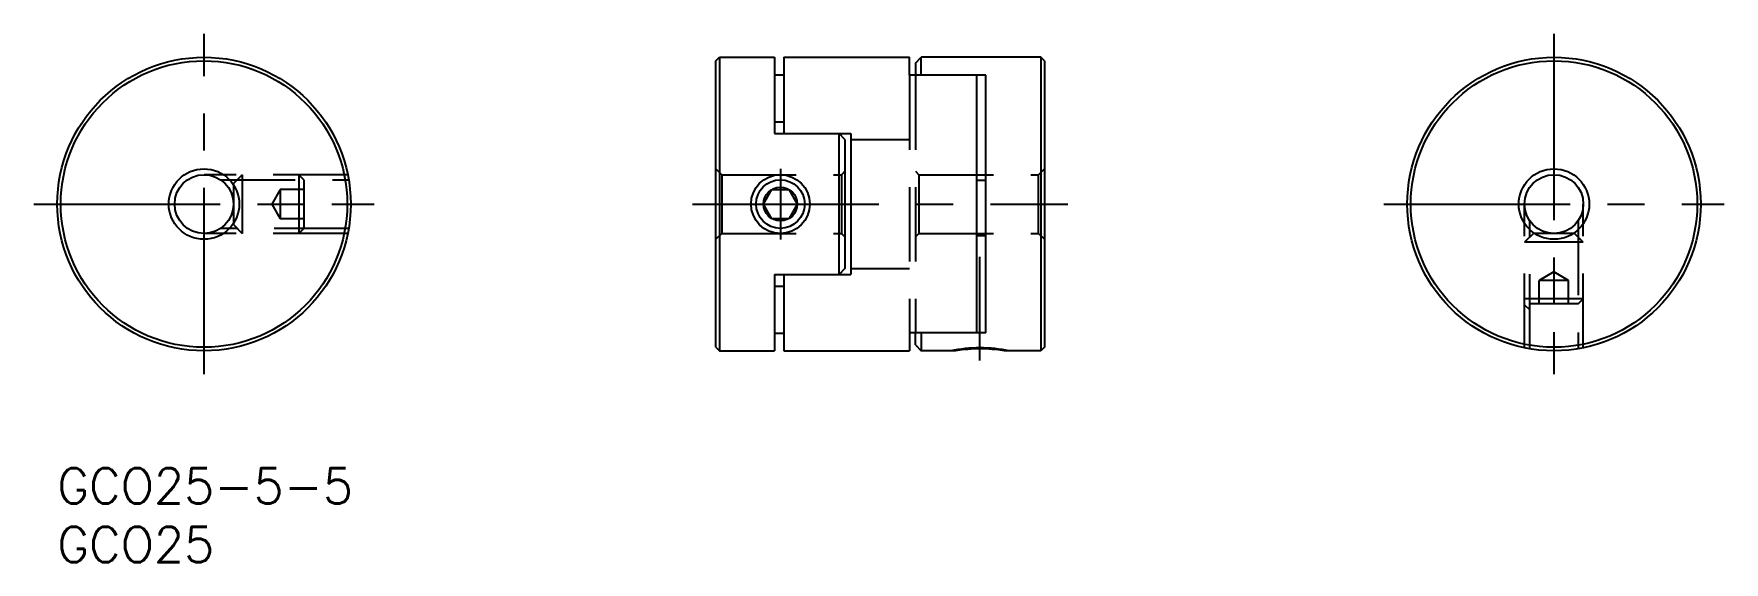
# Model space of a CAD drawing. Extents: x -2 to 142, y -8 to 37.
import ezdxf

# ---------------------------------------------------------------- set-up
doc = ezdxf.new("R2010")
doc.units = 0
doc.header["$LTSCALE"] = 0.5
doc.linetypes.add('CENTER', pattern=[50.8, 31.75, -6.35, 6.35, -6.35])
doc.linetypes.add('DASHED', pattern=[19.05, 12.7, -6.35])
for name, color, linetype in [('MSM_CENTER', 1, 'CENTER'), ('MSM_CONTINUOUS', 7, 'CONTINUOUS'), ('MSM_DASHED', 4, 'DASHED'), ('MSM_NARROW', 5, 'CONTINUOUS'), ('MSM_PART_NUMBER', 7, 'CONTINUOUS')]:
    doc.layers.add(name, color=color, linetype=linetype)
doc.styles.get("Standard").update_dxf_attribs({"font": 'txt.shx', "height": 2, "bigfont": 'bigfont.shx'})

# ---------------------------------------------------------------- blocks, each defined once
blk = doc.blocks.new('*U8')
at = {"layer": 'MSM_PART_NUMBER'}
blk.add_text('GCO25-5-5', height=3, dxfattribs=at).set_placement((0, -3))
blk = doc.blocks.new('*U9')
at = {"layer": 'MSM_PART_NUMBER'}
blk.add_text('GCO25', height=3, dxfattribs=at).set_placement((0, -8))

msp = doc.modelspace()

# ---------------------------------------------------------------- linework, layer by layer
at = {"layer": 'MSM_CENTER'}
for p, q in [((12.5, 8), (12.5, 37)), ((127.5, 37), (127.5, 8)), ((61.6, 25.51), (61.6, 19.49)), ((-2, 22.5), (27, 22.5)), ((54.1, 22.5), (86.1, 22.5)), ((113, 22.5), (142, 22.5)), ((78.6, 9.17), (78.6, 18))]:
    msp.add_line(p, q, dxfattribs=at)
at = {"layer": 'MSM_CONTINUOUS'}
for p, q in [((56.1, 34.7), (56.4, 35)), ((56.1, 10.3), (56.1, 34.7)), ((56.4, 35), (56.4, 10)), ((56.4, 35), (61.1, 35)), ((61.1, 35), (61.1, 28.5)), ((61.9, 35), (61.9, 28.5)), ((61.9, 35), (72.6, 35)), ((72.6, 33.47), (72.6, 35)), ((73.1, 34.5), (73.6, 35)), ((73.6, 33.47), (73.6, 35)), ((83.8, 35), (73.6, 35)), ((84.1, 34.7), (83.8, 35)), ((83.8, 35), (83.8, 10)), ((84.1, 34.7), (84.1, 10.3)), ((61.1, 33.5), (61.9, 33.5)), ((79.1, 33.47), (72.6, 33.47)), ((73.1, 34.5), (73.1, 33.47)), ((78.3, 33.47), (78.3, 11.53)), ((79.1, 11.53), (79.1, 33.47)), ((61.1, 29.5), (61.9, 29.5)), ((61.1, 28.5), (67.6, 28.5)), ((66.6, 16.5), (66.6, 28.5)), ((67.1, 28), (66.6, 28.5)), ((67.1, 28), (67.1, 17)), ((67.6, 28.5), (67.6, 16.5)), ((79.1, 24.5), (78.3, 24.5)), ((60.16, 22.5), (60.88, 23.75)), ((60.88, 23.75), (62.32, 23.75)), ((62.32, 23.75), (63.04, 22.5)), ((60.88, 21.25), (60.16, 22.5)), ((63.04, 22.5), (62.32, 21.25)), ((62.32, 21.25), (60.88, 21.25)), ((79.1, 19.79), (78.3, 19.79)), ((61.1, 16.5), (61.1, 10)), ((61.1, 16.5), (67.6, 16.5)), ((61.9, 16.5), (61.9, 10)), ((67.1, 17), (66.6, 16.5)), ((61.1, 15.5), (61.9, 15.5)), ((79.1, 11.53), (72.6, 11.53)), ((72.6, 11.53), (72.6, 10)), ((73.1, 10.5), (73.1, 11.53)), ((73.6, 11.53), (73.6, 10)), ((56.1, 10.3), (56.4, 10)), ((61.1, 11.5), (61.9, 11.5)), ((73.1, 10.5), (73.6, 10)), ((84.1, 10.3), (83.8, 10)), ((56.4, 10), (61.1, 10)), ((61.9, 10), (72.6, 10)), ((76.53, 10), (73.6, 10)), ((83.8, 10), (80.67, 10))]:
    msp.add_line(p, q, dxfattribs=at)
for centre, radius in [((12.5, 22.5), 12.5), ((12.5, 22.5), 12.2), ((127.5, 22.5), 12.5), ((127.5, 22.5), 12.2), ((12.5, 22.5), 3), ((12.5, 22.5), 2.5), ((61.6, 22.5), 2.07), ((127.5, 22.5), 3), ((127.5, 22.5), 2.5), ((61.6, 22.5), 1.44)]:
    msp.add_circle(centre, radius, dxfattribs=at)
msp.add_arc((78.6, -2.33), 12.5, 80.4819, 99.5181, dxfattribs=at)
at = {"layer": 'MSM_DASHED'}
for p, q in [((72.6, 33.47), (72.6, 11.53)), ((73.1, 33.47), (73.1, 11.53)), ((67.6, 28), (72.6, 28)), ((24.75, 25), (12.5, 25)), ((13.91, 24.57), (24.83, 24.57)), ((15.75, 25), (15, 24.25)), ((15.75, 25), (15.75, 20)), ((21, 24.57), (20.57, 25)), ((20.57, 25), (20.57, 20)), ((21, 24.57), (21, 20.43)), ((56.6, 25), (56.1, 25.5)), ((56.6, 25), (56.6, 20)), ((56.6, 25), (66.8, 25)), ((67.1, 25.3), (66.8, 25)), ((66.8, 25), (66.8, 20)), ((73.1, 25.3), (73.4, 25)), ((73.4, 25), (73.4, 20)), ((73.4, 25), (83.6, 25)), ((83.6, 25), (84.1, 25.5)), ((83.6, 20), (83.6, 25)), ((15, 24.25), (15, 20.75)), ((19, 23.75), (18.28, 22.5)), ((21, 23.75), (19, 23.75)), ((19, 23.75), (19, 21.25)), ((18.28, 22.5), (19, 21.25)), ((19, 22.5), (21, 22.5)), ((125, 10.25), (125, 22.5)), ((130, 10.25), (130, 22.5)), ((24.83, 20.43), (13.91, 20.43)), ((15, 20.75), (15.75, 20)), ((21, 21.25), (19, 21.25)), ((20.57, 20), (21, 20.43)), ((125.43, 10.17), (125.43, 21.09)), ((129.57, 21.09), (129.57, 10.17)), ((24.75, 20), (12.5, 20)), ((56.6, 20), (56.1, 19.5)), ((56.6, 20), (66.8, 20)), ((66.8, 20), (67.1, 19.7)), ((73.1, 19.7), (73.4, 20)), ((73.4, 20), (83.6, 20)), ((84.1, 19.5), (83.6, 20)), ((125.75, 20), (125, 19.25)), ((130, 19.25), (125, 19.25)), ((129.25, 20), (125.75, 20)), ((130, 19.25), (129.25, 20)), ((67.6, 17), (72.6, 17)), ((127.5, 16.72), (126.25, 16)), ((126.25, 14), (126.25, 16)), ((128.75, 16), (126.25, 16)), ((128.75, 16), (127.5, 16.72)), ((127.5, 16), (127.5, 14)), ((128.75, 14), (128.75, 16)), ((130, 14.43), (125, 14.43)), ((129.57, 14), (130, 14.43)), ((125, 13.93), (125.43, 13.5)), ((129.57, 14), (125.43, 14))]:
    msp.add_line(p, q, dxfattribs=at)
at = {"layer": 'MSM_NARROW'}
msp.add_circle((61.6, 22.5), 2.5, dxfattribs=at)
msp.add_arc((78.6, -2.25), 12.5, 78.463, 101.537, dxfattribs=at)

# ---------------------------------------------------------------- block references
at = {"layer": 'MSM_CONTINUOUS'}
for name in ['*U8', '*U9']:
    msp.add_blockref(name, (0, 0), dxfattribs=at)

doc.saveas('drawing.dxf')
